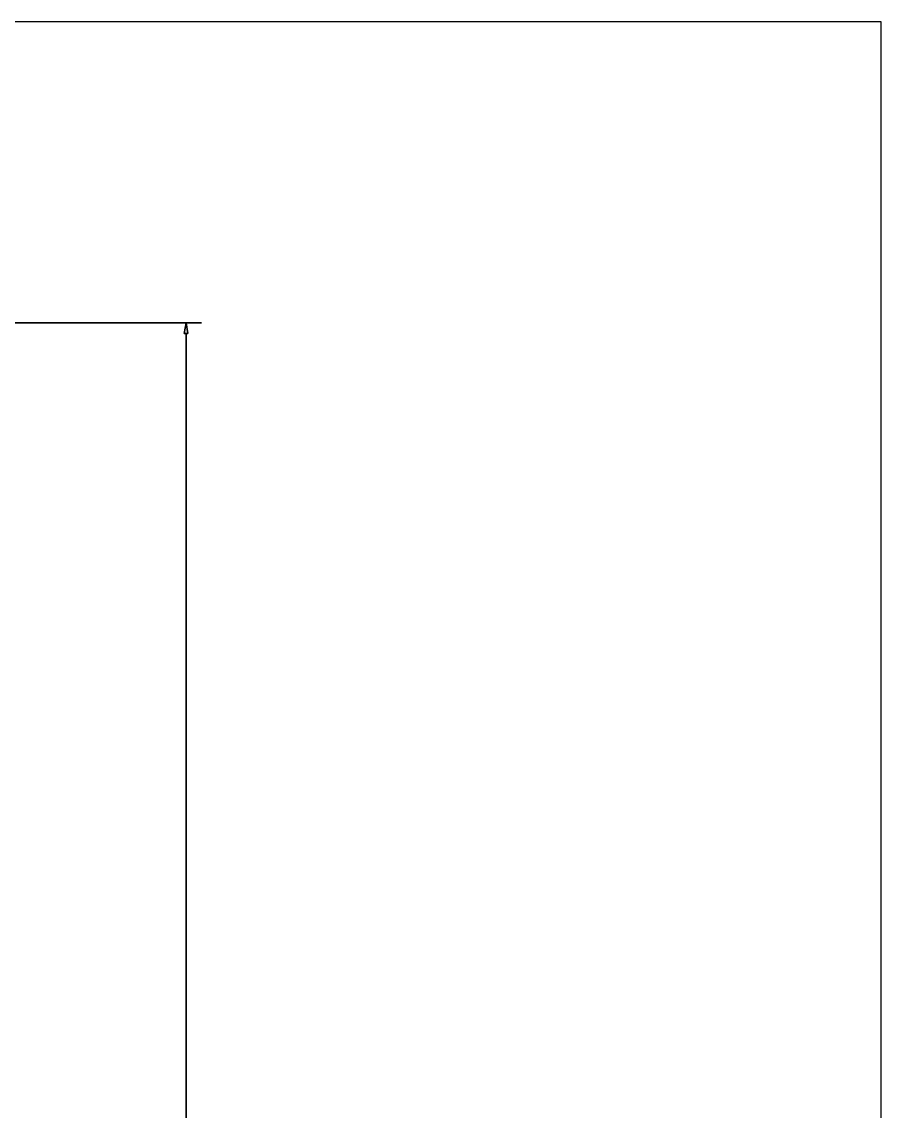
# Model space of a CAD drawing. Header units: inches. Extents: x 0 to 119, y 0 to 81.
# Drawn here: x 88.86 to 119, y 42.28 to 80.5 of the extents above; entities that cross this region are included whole.
import ezdxf
from ezdxf.enums import TextEntityAlignment as Align

# ---------------------------------------------------------------- set-up
doc = ezdxf.new("R2010")
doc.units = ezdxf.units.IN
doc.header["$MEASUREMENT"] = 0
doc.layers.get('0').update_dxf_attribs({"lineweight": 5})
doc.layers.get('Defpoints').update_dxf_attribs({"lineweight": 5})
doc.layers.add('SYMS', color=7, linetype='Continuous', lineweight=5)
doc.layers.add('Title_Block_Info', color=2, linetype='Continuous', lineweight=5)
doc.styles.get("Standard").update_dxf_attribs({"font": 'romans.shx'})
doc.styles.add('WD', font='romans.shx')
doc.dimstyles.get("Standard").update_dxf_attribs({"dimtxt": 0.18, "dimasz": 0.18, "dimexe": 0.18, "dimexo": 0.0625, "dimgap": 0.09, "dimtad": 0, "dimtih": 1, "dimtoh": 1, "dimdec": 4, "dimzin": 0, "dimdsep": 46, "dimtxsty": 'Standard', "dimcen": 0.09, "dimadec": 0, "dimazin": 0, "dimtfac": 1, "dimtdec": 4, "dimtofl": 0, "dimtmove": 0, "dimatfit": 3, "dimfxl": 0, "dimtolj": 1, "dimtzin": 0, "dimarcsym": 0})

# ---------------------------------------------------------------- blocks, each defined once
blk = doc.blocks.new('TB_L')
at = {"color": 5, "linetype": 'Continuous'}
for p, q in [((34, 23), (0, 23)), ((34, 0), (34, 23))]:
    blk.add_line(p, q, dxfattribs=at)
at = {"color": 2, "linetype": 'Continuous', "style": 'WD', "flags": 1}
for tag, p in [('REV1_NO', (18.734, 3.29)), ('REV1_BY', (24.303, 3.29)), ('REV1_DATE', (26.562, 3.29)), ('REV2_NO', (18.734, 3.04)), ('REV2_BY', (24.303, 3.04)), ('REV2_DATE', (26.562, 3.04)), ('REV3_NO', (18.734, 2.79)), ('REV3_BY', (24.303, 2.79)), ('REV3_DATE', (26.562, 2.79)), ('REV4_NO', (18.734, 2.54)), ('REV4_BY', (24.303, 2.54)), ('REV4_DATE', (26.562, 2.54)), ('REV5_NO', (18.734, 2.29)), ('REV5_BY', (24.303, 2.29)), ('REV5_DATE', (26.562, 2.29)), ('REV6_NO', (18.734, 2.04)), ('REV6_BY', (24.303, 2.04)), ('REV6_DATE', (26.562, 2.04)), ('REV7_NO', (18.734, 1.79)), ('REV7_BY', (24.303, 1.79)), ('REV7_DATE', (26.562, 1.79)), ('REV8_NO', (18.734, 1.54)), ('REV8_BY', (24.303, 1.54)), ('REV8_DATE', (26.562, 1.54)), ('REV9_NO', (18.734, 1.29)), ('REV9_BY', (24.303, 1.29)), ('REV9_DATE', (26.562, 1.29))]:
    blk.add_attdef(tag, text='', height=0.15, dxfattribs=at).set_placement(p, align=Align.MIDDLE_CENTER)
for tag, p in [('REV1_CHANGE', (19.292, 3.29)), ('REV2_CHANGE', (19.292, 3.04)), ('REV3_CHANGE', (19.292, 2.79)), ('REV4_CHANGE', (19.292, 2.54)), ('REV5_CHANGE', (19.292, 2.29)), ('REV6_CHANGE', (19.292, 2.04)), ('REV7_CHANGE', (19.292, 1.79)), ('REV8_CHANGE', (19.292, 1.54)), ('REV9_CHANGE', (19.292, 1.29))]:
    blk.add_attdef(tag, text='', height=0.15, dxfattribs=at).set_placement(p, align=Align.MIDDLE_LEFT)
at = {"layer": 'Title_Block_Info', "ltscale": 0.1}
for tag, p in [('CUSTOMER', (23.842, 0.833)), ('JOB DESCRIPTION LINE', (23.842, 0.5)), ('DRAWING DESCRIPTION', (23.842, 0.167))]:
    blk.add_attdef(tag, text='', height=0.15, dxfattribs=at).set_placement(p, align=Align.MIDDLE_LEFT)
at = {"layer": 'Title_Block_Info', "ltscale": 0.1, "style": 'WD'}
for tag, p in [('JOB #', (29.752, 0.833)), ('SEC. NO.', (31.75, 0.833)), ('SHT. NO.', (33.313, 0.833)), ('NAME', (29.795, 0.5)), ('REV', (33.194, 0.5))]:
    blk.add_attdef(tag, text='', height=0.125, dxfattribs=at).set_placement(p, align=Align.MIDDLE_CENTER)
blk.add_attdef('DATE', text='', height=0.125, dxfattribs=at).set_placement((32.188, 0.5), align=Align.MIDDLE_RIGHT)
blk.add_attdef('FILE NUMBER', text='', height=0.125, dxfattribs=at).set_placement((29.591, 0.167), align=Align.MIDDLE_LEFT)
blk = doc.blocks.new('_ClosedBlank')
at = {"color": 0, "linetype": 'ByBlock', "lineweight": -2}
for p, q in [((-1, 0.17), (0, 0)), ((-1, 0.17), (-1, -0.17)), ((0, 0), (-1, -0.17))]:
    blk.add_line(p, q, dxfattribs=at)
blk = doc.blocks.new('*D9')
at = {"layer": 'Defpoints', "color": 0}
for p in [(87.317, 69.934), (87.317, 10.191), (94.625, 10.191)]:
    blk.add_point(p, dxfattribs=at)
at = {"layer": 'SYMS', "color": 0, "lineweight": -2}
for p, q in [((87.504, 69.934), (95.165, 69.934)), ((94.625, 69.559), (94.625, 40.744)), ((94.625, 10.566), (94.625, 39.381)), ((87.504, 10.191), (95.165, 10.191))]:
    blk.add_line(p, q, dxfattribs=at)
at = {"layer": 'SYMS', "color": 0, "lineweight": -2, "xscale": 0.375, "yscale": 0.375, "zscale": 0.375}
for p, rotation in [((94.625, 69.934), 90), ((94.625, 10.191), 270)]:
    blk.add_blockref('_ClosedBlank', p, dxfattribs=dict(at, rotation=rotation))
at = {"layer": 'SYMS', "color": 0, "insert": (94.625, 40.063), "char_height": 0.54, "attachment_point": 5}
blk.add_mtext('\\A1;59.744in. [1517.50mm]', dxfattribs=at)

msp = doc.modelspace()

# ---------------------------------------------------------------- block references
at = {"xscale": 3.5, "yscale": 3.5, "zscale": 3.5}
msp.add_blockref('TB_L', (0, 0), dxfattribs=at)

# ---------------------------------------------------------------- dimensions: what is measured, and where the dimension line sits
at = {"layer": 'SYMS'}
dim = msp.add_linear_dim(base=(94.625, 10.1905), p1=(87.3168, 69.9345), p2=(87.3168, 10.1905), angle=90, dimstyle='Standard', override={"dimscale": 3, "dimasz": 0.125, "dimdec": 3, "dimpost": 'in.', "dimblk": 'ClosedBlank', "dimtdec": 3}, dxfattribs=at)
dim.commit()
dim.dimension.update_dxf_attribs({"geometry": '*D9', "text_midpoint": (94.625, 40.0625), "dimtype": 160})

doc.saveas('drawing.dxf')
